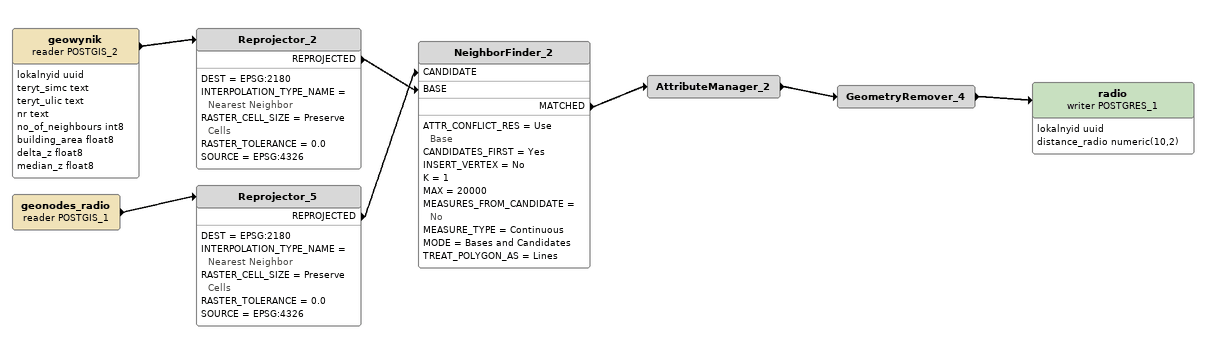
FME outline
geowynik (reader POSTGIS_2)
    attributes: lokalnyid uuid, teryt_simc text, teryt_ulic text, nr text, no_of_neighbours int8, building_area float8, delta_z float8, median_z float8
    -> Reprojector_2
Reprojector_2
    DEST = EPSG:2180
    INTERPOLATION_TYPE_NAME = Nearest Neighbor
    RASTER_CELL_SIZE = Preserve Cells
    RASTER_TOLERANCE = 0.0
    SOURCE = EPSG:4326
    REPROJECTED -> NeighborFinder_2 [BASE]
geonodes_radio (reader POSTGIS_1)
    -> Reprojector_5
Reprojector_5
    DEST = EPSG:2180
    INTERPOLATION_TYPE_NAME = Nearest Neighbor
    RASTER_CELL_SIZE = Preserve Cells
    RASTER_TOLERANCE = 0.0
    SOURCE = EPSG:4326
    REPROJECTED -> NeighborFinder_2 [CANDIDATE]
NeighborFinder_2
    ATTR_CONFLICT_RES = Use Base
    CANDIDATES_FIRST = Yes
    INSERT_VERTEX = No
    K = 1
    MAX = 20000
    MEASURES_FROM_CANDIDATE = No
    MEASURE_TYPE = Continuous
    MODE = Bases and Candidates
    TREAT_POLYGON_AS = Lines
    MATCHED -> AttributeManager_2
AttributeManager_2
    -> GeometryRemover_4
GeometryRemover_4
    -> radio (writer POSTGRES_1)
radio (writer POSTGRES_1)
    attributes: lokalnyid uuid, distance_radio numeric(10,2)
